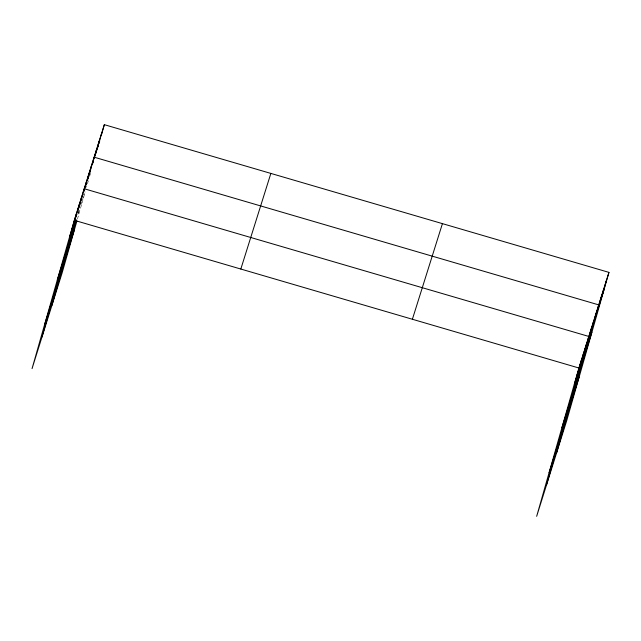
<?xml version="1.0" encoding="UTF-8"?>
<svg xmlns="http://www.w3.org/2000/svg" width="641" height="641" viewBox="0 0 641 641"><rect width="100%" height="100%" fill="white"/><g stroke="black" fill="none" stroke-linecap="round" stroke-linejoin="round"><path stroke-width="0.48" stroke-dasharray="3.21 2.4" d="M78.659 211.498L77.617 215.136L79.652 208.822M77.449 219.078L85.181 191.931M88.354 180.81L86.463 187.148M89.644 176.259L90.677 172.629M80.79 205.216L82.208 200.697M82.489 199.792L84.476 193.47"/><path stroke-width="0.96" d="M608.95 272.377L578.911 368.006L536.661 516.326L566.7 420.704L608.95 272.377L104.339 124.674L74.3 220.296L32.05 368.623L62.089 272.994L76.912 220.953M72.177 228.557L76.776 212.403M74.66 220.672L79.26 204.519M77.673 210.881L81.736 196.627M41.961 337.062L75.213 220.336M78.322 209.439L84.211 188.742L588.823 336.445L546.573 484.772M82.905 194.151L82.088 197.003L82.921 194.375M83.442 192.252L86.695 180.85M84.572 189.111L89.171 172.966M87.32 180.273L91.647 165.074M51.873 305.509L76.303 219.759M87.969 178.791L88.746 176.059M89.796 172.389L94.131 157.181L598.734 304.892L556.484 453.219M93.161 161.404L92.352 164.256L93.217 161.596M93.706 159.505L96.679 149.057M99.235 140.932L94.9 156.132L97.184 148.952M101.791 132.799L97.456 147.999L98.321 145.339M101.366 135.123L104.339 124.674M576.788 376.267L581.387 360.114M579.264 368.375L583.871 352.23M581.748 360.49L586.347 344.337M586.699 344.714L591.298 328.561M589.183 336.821L593.782 320.668M591.659 328.929L596.258 312.784M596.691 312.912L601.29 296.767M599.239 304.787L603.846 288.634M601.795 296.663L606.394 280.51M69.701 236.449L76.583 214.535M77.689 211.025L80.99 200.513M83.466 192.621L84.291 189.992M85.397 186.483L86.775 182.1M87.32 180.345L89.524 173.334M89.812 172.429L90.661 169.721M98.89 143.536L99.74 140.828M57.273 280.061L75.999 220.456M44.477 325.003L74.516 229.382M240.824 269.036L270.863 173.415M412.387 319.258L442.426 223.637M574.312 384.151L604.351 288.53M561.885 427.771L591.923 332.15M549.081 472.713L579.119 377.084M74.3 220.296L578.911 368.006"/></g></svg>
